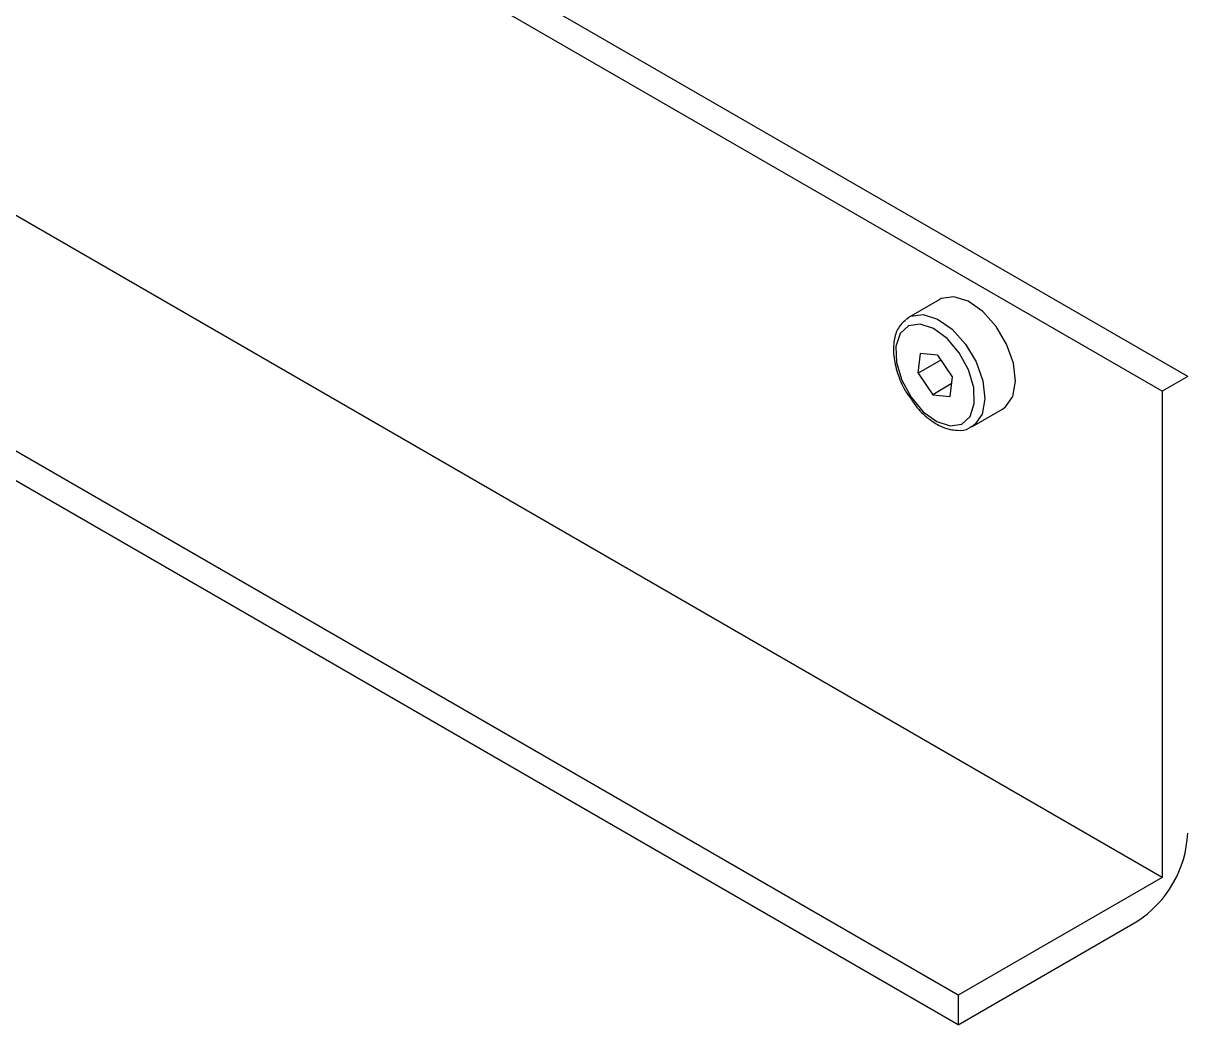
# Model space of a CAD drawing. Header units: millimetres. Extents: x 15 to 1802, y 5 to 899.
# Drawn here: x 251.58 to 283.85, y 156.69 to 184.44 of the extents above; entities that cross this region are included whole.
import ezdxf

# ---------------------------------------------------------------- set-up
doc = ezdxf.new("R2010")
doc.units = ezdxf.units.MM

msp = doc.modelspace()

# ---------------------------------------------------------------- linework, layer by layer
at = {"color": 7, "linetype": 'Continuous', "lineweight": 25}
for p, q in [((283.854, 174.652), (252.598, 192.695)), ((283.147, 174.244), (251.888, 192.289)), ((283.147, 160.771), (239.415, 186.017)), ((277.49, 157.505), (233.732, 182.766)), ((277.49, 156.688), (233.296, 182.201)), ((276.969, 176.779), (276.12, 176.29)), ((276.04, 176.234), (276.12, 176.29)), ((276.382, 174.74), (276.449, 175.285)), ((276.921, 175.238), (276.449, 175.285)), ((276.921, 175.238), (277.325, 174.645)), ((277.012, 175.103), (276.382, 174.74)), ((276.382, 174.74), (276.787, 174.147)), ((277.325, 174.645), (277.258, 174.1)), ((283.854, 174.652), (283.147, 174.244)), ((277.3, 174.443), (276.787, 174.147)), ((276.787, 174.147), (277.258, 174.1)), ((283.147, 174.244), (283.147, 160.771)), ((277.87, 173.258), (278.719, 173.748)), ((283.147, 160.771), (277.49, 157.505)), ((277.49, 156.688), (282.44, 159.546)), ((277.49, 157.505), (277.49, 156.688))]:
    msp.add_line(p, q, dxfattribs=at)
at = {"color": 7, "linetype": 'Continuous', "lineweight": 25, "flags": 128}
for points in [[(277.371, 176.857), (277.025, 176.808), (276.969, 176.779)], [(278.719, 173.748), (278.803, 173.808), (279.005, 174.1), (279.081, 174.519), (279.022, 175.018), (278.836, 175.544), (278.543, 176.039), (278.173, 176.451), (277.768, 176.734), (277.371, 176.857)], [(276.435, 176.104), (276.114, 176.053), (275.882, 175.839), (275.767, 175.486), (275.783, 175.037), (275.929, 174.547), (276.186, 174.074), (276.523, 173.676), (276.9, 173.401), (277.272, 173.281), (277.593, 173.331), (277.825, 173.546), (277.94, 173.899), (277.924, 174.347), (277.779, 174.837), (277.522, 175.31), (277.184, 175.708), (276.807, 175.984), (276.435, 176.104)]]:
    msp.add_lwpolyline(points, dxfattribs=at)
at = {"color": 8, "linetype": 'Continuous', "lineweight": 25, "flags": 128}
for points in [[(276.12, 176.29), (276.177, 176.318), (276.523, 176.367)], [(276.523, 176.367), (276.919, 176.244), (277.325, 175.961), (277.694, 175.55), (277.988, 175.054), (278.174, 174.528), (278.232, 174.029), (278.156, 173.61), (277.955, 173.318), (277.87, 173.259)]]:
    msp.add_lwpolyline(points, dxfattribs=at)
at = {"color": 7, "linetype": 'Continuous', "lineweight": 25}
msp.add_arc((280.784, 162.135), 3.074, 302.6055, 357.3945, dxfattribs=at)
for points, knots in [([(276.028, 176.214), (275.957, 176.146), (275.805, 175.999), (275.7, 175.649), (275.69, 175.222), (275.798, 174.744), (275.98, 174.308), (276.152, 174.072), (276.221, 173.978)], [0, 0, 0, 0, 0.147964, 0.318948, 0.499993, 0.687332, 0.874693, 1, 1, 1, 1]), ([(276.221, 173.978), (276.253, 173.93), (276.381, 173.734), (276.673, 173.468), (277.067, 173.222), (277.448, 173.142), (277.732, 173.166), (277.839, 173.253), (277.862, 173.272)], [0, 0, 0, 0, 0.073508, 0.296712, 0.522407, 0.751511, 0.946762, 1, 1, 1, 1])]:
    msp.add_open_spline(points, degree=3, knots=knots, dxfattribs=at)

doc.saveas('drawing.dxf')
